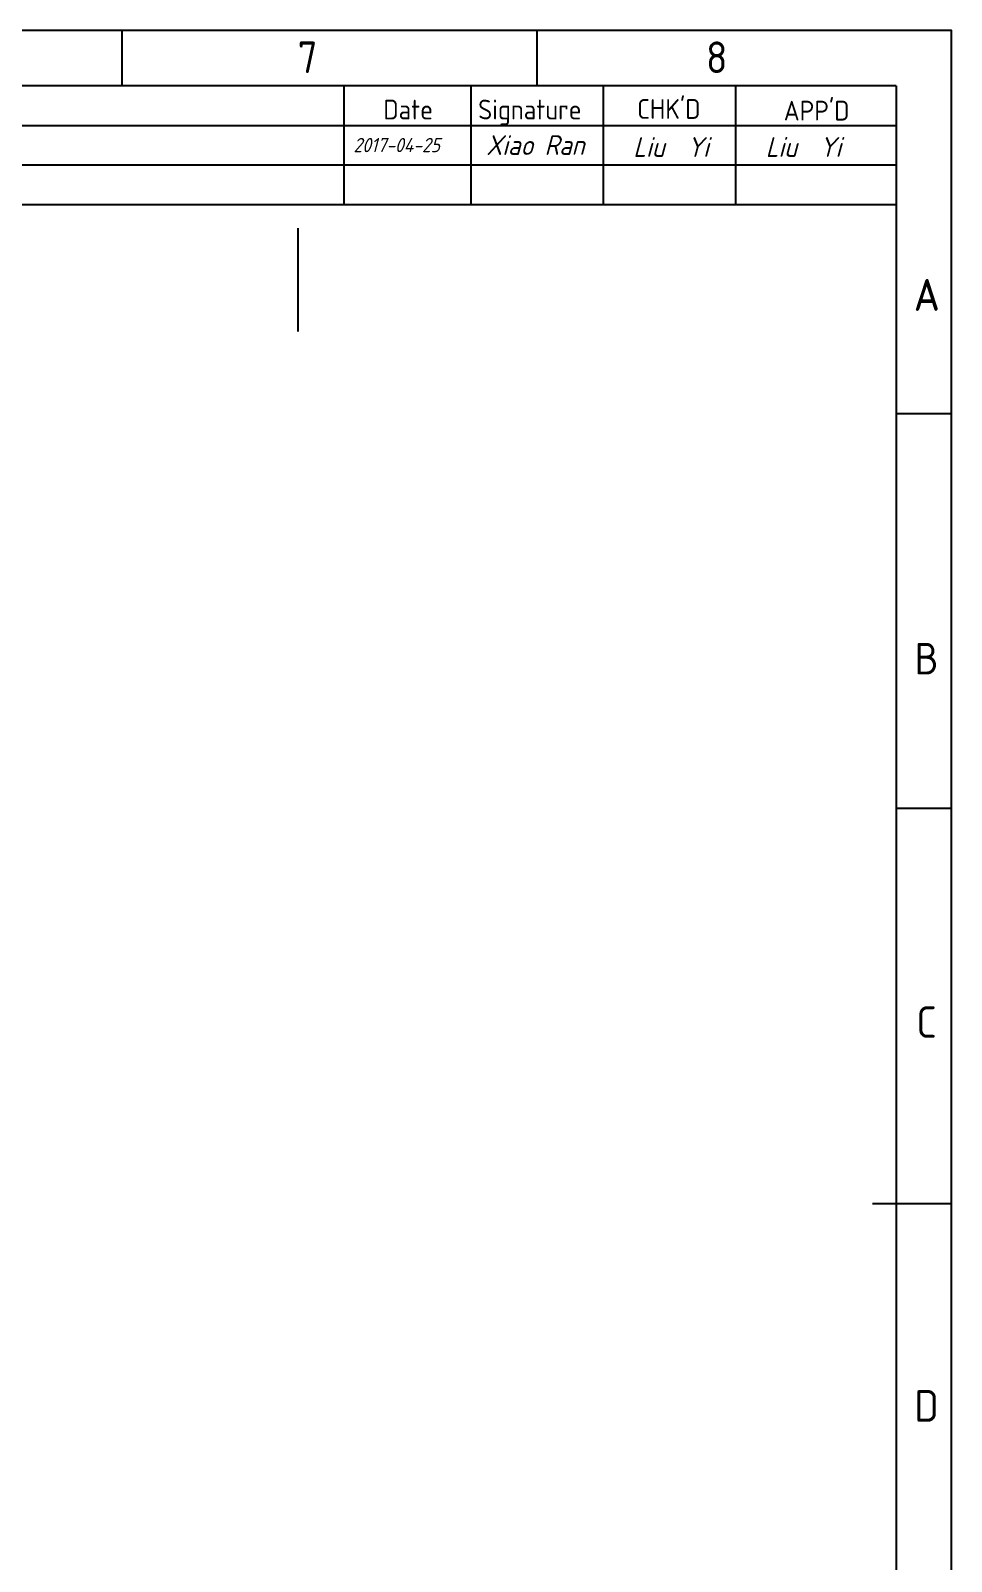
# Model space of a CAD drawing. Header units: inches. Extents: x 32166 to 66782, y 2386 to 7162.
# Drawn here: x 34049 to 34772, y 3026 to 4229 of the extents above; entities that cross this region are included whole.
import ezdxf
from ezdxf.enums import TextEntityAlignment as Align

# ---------------------------------------------------------------- set-up
doc = ezdxf.new("R2010")
doc.units = ezdxf.units.IN
doc.header["$LTSCALE"] = 0.64311
doc.header["$MEASUREMENT"] = 0
doc.layers.get('0').update_dxf_attribs({"linetype": 'CONTINUOUS'})
doc.layers.add('TOPOVERLAY', color=2, linetype='CONTINUOUS')
doc.styles.add('ISO Proportional', font='isocp')

msp = doc.modelspace()

# ---------------------------------------------------------------- linework, layer by layer
for p, q in [((34120.6, 4228.6), (34120.6, 4185.2)), ((34446.4, 4228.6), (34446.4, 4185.2)), ((34728.7, 4185.2), (32209.6, 4185.2)), ((34295, 4092.1), (34295, 4185.2)), ((34394.8, 4092.1), (34394.8, 4185.2)), ((34498.8, 4092.1), (34498.8, 4185.2)), ((34602.9, 4092.1), (34602.9, 4185.2)), ((34728.7, 4185.2), (34728.7, 2429.3)), ((33519.9, 4154.2), (34728.7, 4154.2)), ((33519.9, 4123.1), (34728.7, 4123.1)), ((33519.9, 4092.1), (34728.7, 4092.1)), ((34772.1, 3927.7), (34728.7, 3927.7)), ((34772.1, 3617.5), (34728.7, 3617.5)), ((34772.1, 3307.2), (34710.1, 3307.2))]:
    msp.add_line(p, q)
msp.add_lwpolyline([(32166.2, 2385.9), (34772.1, 2385.9), (34772.1, 4228.6), (32166.2, 4228.6)], close=True)
at = {"layer": 'TOPOVERLAY'}
msp.add_line((34258.9, 3992.2), (34258.9, 4073.5), dxfattribs=at)

# ---------------------------------------------------------------- texts
at = {"style": 'ISO Proportional'}
for s, p in [('7', (34266.4, 4207.7)), ('8', (34587.8, 4207.7)), ('A', (34752.6, 4020.8)), ('A', (34753, 4021.2)), ('B', (34752.6, 3735.3)), ('C', (34752.6, 3449.9)), ('D', (34752.6, 3148.4))]:
    msp.add_text(s, height=24.8, dxfattribs=at).set_placement(p, align=Align.MIDDLE)
for s, p in [('Date', (34325.9, 4166.6)), ('Signature', (34400.4, 4166.6))]:
    msp.add_text(s, height=15.51, dxfattribs=at).set_placement(p, align=Align.MIDDLE_LEFT)
for s, p in [("CHK'D", (34525.3, 4159.3)), ("APP'D", (34640.4, 4158))]:
    msp.add_text(s, height=15.51, dxfattribs=at).set_placement(p)
at = {"style": 'ISO Proportional', "oblique": 15}
for s, height, p in [('2017-04-25', 11.17, (34302.4, 4138.7)), ('Xiao Ran', 15.51, (34406.7, 4138.7)), ('Liu  Yi', 15.51, (34522.2, 4137.2)), ('Liu  Yi', 15.51, (34626.2, 4137.2))]:
    msp.add_text(s, height=height, dxfattribs=at).set_placement(p, align=Align.MIDDLE_LEFT)

doc.saveas('drawing.dxf')
